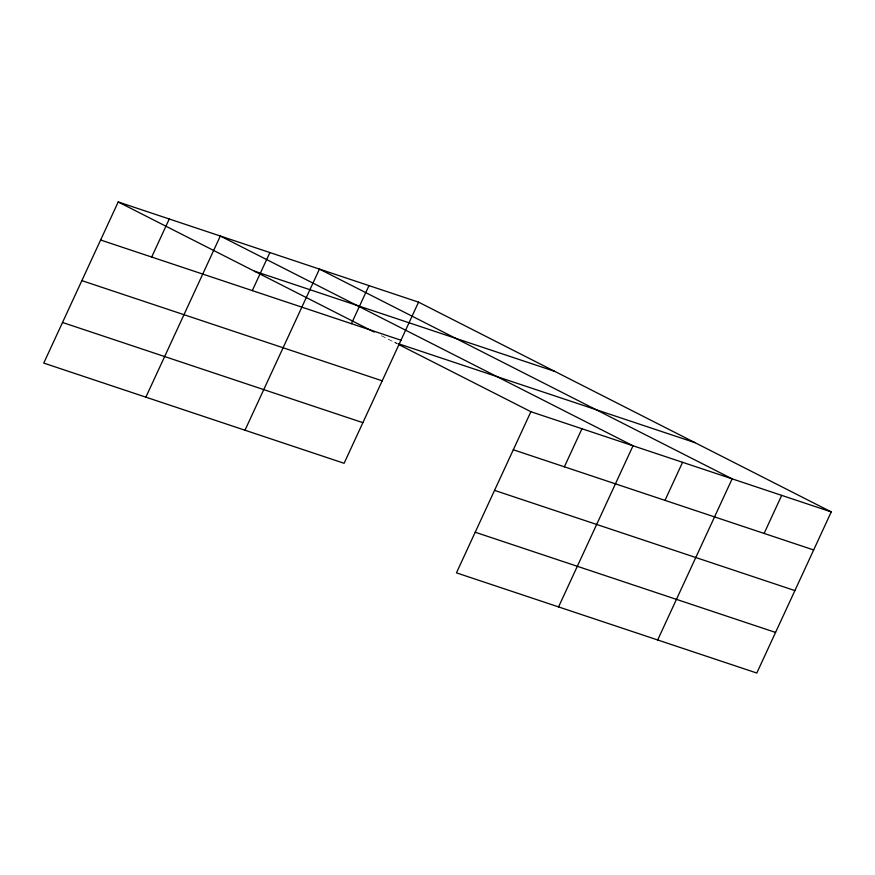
<?xml version="1.0" encoding="UTF-8"?>
<svg xmlns="http://www.w3.org/2000/svg" width="875" height="875" viewBox="0 0 875 875"><rect width="100%" height="100%" fill="white"/><g stroke="black" fill="none" stroke-linecap="round" stroke-linejoin="round"><path stroke-width="0.66" stroke-dasharray="4.38 3.28" d="M394.712 342.497L397.261 343.35M381.402 335.727L397.141 343.733"/><path stroke-width="1.31" d="M418.556 302.148L118.202 201.961L43.75 363.092L344.105 463.291L418.556 302.148L831.25 511.908L756.798 673.039L456.444 572.852L530.895 411.709L831.25 511.908M151.681 257.042L169.269 218.991M145.873 397.163L220.325 236.02L633.019 445.78L558.556 606.911M252.295 290.609L269.883 252.558M244.989 430.227L319.441 269.084L732.134 478.844L657.683 639.975M351.422 323.673L368.998 285.622M564.375 466.802L581.952 428.75M664.989 500.369L682.577 462.306M764.105 533.433L781.692 495.37M254.395 271.173L554.75 371.372M100.625 240.012L400.98 340.211M398.541 343.777L695.067 442.684M81.856 280.634L382.211 380.822M513.308 449.772L813.662 549.959M62.519 322.481L362.873 422.669M494.55 490.383L794.894 590.581M475.213 532.23L775.567 632.428M118.202 201.961L374.15 332.041M398.355 344.345L530.895 411.709"/></g></svg>
